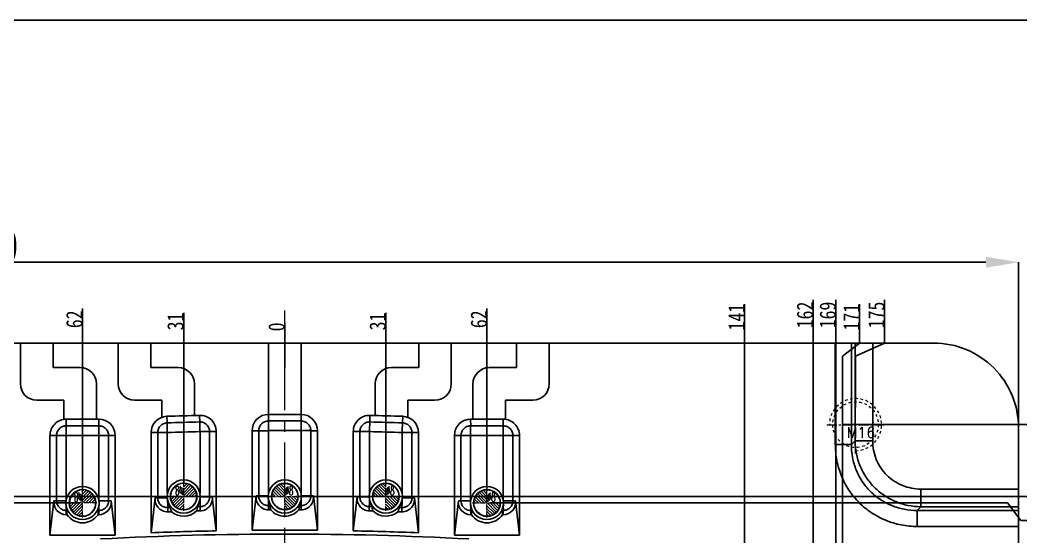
# Model space of a CAD drawing. Header units: millimetres. Extents: x 1937 to 4271, y -9032 to 1737.
# Drawn here: x 2634.9 to 2941.5, y -2260.9 to -2102.5 of the extents above; entities that cross this region are included whole.
import ezdxf
from ezdxf.enums import TextEntityAlignment as Align

# ---------------------------------------------------------------- set-up
doc = ezdxf.new("R2010")
doc.units = ezdxf.units.MM
doc.header["$LTSCALE"] = 16.335
doc.header["$PDMODE"] = 3
doc.header["$PDSIZE"] = 0.3125
doc.linetypes.add('CENTER', pattern=[0.6, 0.375, -0.075, 0.075, -0.075])
doc.linetypes.add('HIDDEN', pattern=[0.2, 0.1, -0.1])
doc.layers.get('0').update_dxf_attribs({"linetype": 'CONTINUOUS'})
doc.layers.get('Defpoints').update_dxf_attribs({"linetype": 'CONTINUOUS'})
for name, color, linetype, lineweight in [('center', 1, 'CENTER', 9), ('epin', 13, 'CONTINUOUS', 9), ('screw', 33, 'CONTINUOUS', 13)]:
    doc.layers.add(name, color=color, linetype=linetype, lineweight=lineweight)
doc.layers.add('DEFAULT_2', color=8, linetype='HIDDEN')
doc.layers.add('dim', color=3, linetype='CONTINUOUS')
doc.styles.get("Standard").update_dxf_attribs({"font": 'txt', "width": 0.8})
doc.styles.add('TXT', font='txt.shx', dxfattribs={"bigfont": 'gbcbig.shx'})
doc.styles.add('TXT05', font='txt.shx', dxfattribs={"width": 0.5, "bigfont": 'gbcbig.shx'})
doc.dimstyles.new('副本 ISO-25-1', dxfattribs={"dimtxt": 10, "dimasz": 10, "dimexe": 0, "dimexo": 0, "dimgap": 0, "dimtad": 1, "dimtxsty": 'Standard', "dimcen": 0, "dimclrd": 6, "dimclre": 6, "dimclrt": 4, "dimazin": 0, "dimtfac": 1, "dimtofl": 0, "dimtmove": 0, "dimatfit": 3, "dimfxl": 0, "dimarcsym": 0})

# ---------------------------------------------------------------- blocks, each defined once
blk = doc.blocks.new('*D85')
at = {"color": 6, "lineweight": -2}
for p, q in [((2491.05, -2237.17), (2491.05, -2176.72)), ((2931.05, -2176.72), (2501.05, -2176.72)), ((2941.05, -2237.17), (2941.05, -2176.72))]:
    blk.add_line(p, q, dxfattribs=at)
at = {"color": 6}
for points in [[(2501.05, -2175.05), (2501.05, -2178.38), (2491.05, -2176.72)], [(2931.05, -2175.05), (2931.05, -2178.38), (2941.05, -2176.72)]]:
    blk.add_solid(points, dxfattribs=at)
at = {"layer": 'Defpoints', "color": 0}
for p in [(2491.05, -2176.72), (2491.05, -2237.17), (2941.05, -2237.17)]:
    blk.add_point(p, dxfattribs=at)
at = {"color": 4, "insert": (2626.17, -2171.72), "char_height": 10, "attachment_point": 5}
blk.add_mtext('450', dxfattribs=at)
blk = doc.blocks.new('screw_m16_g')
at = {"layer": 'screw', "color": 1, "linetype": 'CENTER', "ltscale": 0.497582}
for p, q in [((0, -8.8), (0, 8.8)), ((-8.8, 0), (8.8, 0))]:
    blk.add_line(p, q, dxfattribs=at)
at = {"layer": 'screw', "linetype": 'HIDDEN', "ltscale": 0.497582}
blk.add_circle((0, 0), 7, dxfattribs=at)
at = {"layer": 'screw', "color": 92, "linetype": 'HIDDEN', "ltscale": 0.497582}
blk.add_arc((0, 0), 8, 270, 180, dxfattribs=at)
at = {"layer": 'screw', "color": 6, "style": 'TXT'}
blk.add_text('M16', height=3.2, dxfattribs=at).set_placement((-2.72, -4))
blk = doc.blocks.new('epin_ejp_8')
at = {"layer": 'epin'}
h = blk.add_hatch(dxfattribs=at)
h.set_pattern_fill('_ANSI31', color=123, scale=0.2, angle=90, style=0)
h.set_pattern_definition([(135, (-263.1036, 1313.3417), (-0.4490128, -0.4490128), [])])
h.paths.add_polyline_path([(0, 4, 0.414214), (-4, 0), (0, 0)])
h.paths.add_polyline_path([(4, 0), (0, 0), (0, -4, 0.414214)])
at = {"layer": 'epin', "color": 1, "linetype": 'CENTER', "ltscale": 0.248791}
for p, q in [((0, -4.4), (0, 4.4)), ((-4.4, 0), (4.4, 0))]:
    blk.add_line(p, q, dxfattribs=at)
at = {"layer": 'epin'}
blk.add_circle((0, 0), 4, dxfattribs=at)
at = {"layer": 'epin', "color": 6, "style": 'TXT05', "width": 0.5}
blk.add_text('%%c8', height=2.8, dxfattribs=at).set_placement((1.33, 1.8), align=Align.MIDDLE)
blk = doc.blocks.new('11')
at = {"layer": 'epin', "color": 4, "xscale": -1}
for p in [(2654.05, -776.21), (2685.05, -774.21)]:
    blk.add_blockref('epin_ejp_8', p, dxfattribs=at)
at = {"layer": 'epin', "color": 4}
for p in [(2716.05, -774.21), (2747.05, -774.21), (2778.05, -776.21)]:
    blk.add_blockref('epin_ejp_8', p, dxfattribs=at)
blk = doc.blocks.new('*D95')
at = {"layer": 'Defpoints', "color": 0}
for p in [(2719.37, -2248.5), (2945.69, -2248.5), (2716.05, -2416.5)]:
    blk.add_point(p, dxfattribs=at)
at = {"layer": 'dim', "color": 6, "lineweight": -2}
blk.add_line((2719.37, -2248.5), (2955.03, -2248.5), dxfattribs=at)
at = {"layer": 'dim', "color": 4, "insert": (2950.36, -2246), "char_height": 5, "attachment_point": 5}
blk.add_mtext('168', dxfattribs=at)
blk = doc.blocks.new('*D96')
at = {"layer": 'Defpoints', "color": 0}
for p in [(2779.13, -2250.5), (2945.69, -2255.89), (2716.05, -2416.5)]:
    blk.add_point(p, dxfattribs=at)
at = {"layer": 'dim', "color": 6, "lineweight": -2}
for p, q in [((2779.13, -2250.5), (2937.69, -2250.5)), ((2937.69, -2250.5), (2941.69, -2255.89)), ((2941.69, -2255.89), (2955.03, -2255.89))]:
    blk.add_line(p, q, dxfattribs=at)
at = {"layer": 'dim', "color": 4, "insert": (2950.36, -2253.39), "char_height": 5, "attachment_point": 5}
blk.add_mtext('166', dxfattribs=at)
blk = doc.blocks.new('*D97')
at = {"layer": 'Defpoints', "color": 0}
for p in [(2887.26, -2226.5, 0), (2945.69, -2226.5), (2716.05, -2416.5)]:
    blk.add_point(p, dxfattribs=at)
at = {"layer": 'dim', "color": 6, "lineweight": -2}
blk.add_line((2887.26, -2226.5), (2954.36, -2226.5), dxfattribs=at)
at = {"layer": 'dim', "color": 4, "insert": (2950.03, -2224), "char_height": 5, "attachment_point": 5}
blk.add_mtext('190', dxfattribs=at)
blk = doc.blocks.new('*D115')
at = {"layer": 'Defpoints', "color": 0}
for p in [(2716.05, -2197.54), (2716.05, -2208.94), (2716.05, -2416.5)]:
    blk.add_point(p, dxfattribs=at)
at = {"layer": 'dim', "color": 6, "lineweight": -2}
blk.add_line((2716.05, -2208.94), (2716.05, -2195.54), dxfattribs=at)
at = {"layer": 'dim', "color": 4, "insert": (2713.55, -2196.54), "char_height": 5, "attachment_point": 5, "rotation": 90}
blk.add_mtext('0', dxfattribs=at)
blk = doc.blocks.new('*D116')
at = {"layer": 'Defpoints', "color": 0}
for p in [(2747.05, -2197.54), (2747.05, -2244.1), (2716.05, -2416.5)]:
    blk.add_point(p, dxfattribs=at)
at = {"layer": 'dim', "color": 6, "lineweight": -2}
blk.add_line((2747.05, -2244.1), (2747.05, -2192.21), dxfattribs=at)
at = {"layer": 'dim', "color": 4, "insert": (2744.55, -2194.88), "char_height": 5, "attachment_point": 5, "rotation": 90}
blk.add_mtext('31', dxfattribs=at)
blk = doc.blocks.new('*D117')
at = {"layer": 'Defpoints', "color": 0}
for p in [(2778.05, -2197.54), (2778.05, -2246.1), (2716.05, -2416.5)]:
    blk.add_point(p, dxfattribs=at)
at = {"layer": 'dim', "color": 6, "lineweight": -2}
blk.add_line((2778.05, -2246.1), (2778.05, -2190.88), dxfattribs=at)
at = {"layer": 'dim', "color": 4, "insert": (2775.55, -2194.21), "char_height": 5, "attachment_point": 5, "rotation": 90}
blk.add_mtext('62', dxfattribs=at)
blk = doc.blocks.new('*D118')
at = {"layer": 'Defpoints', "color": 0}
for p in [(2857.05, -2197.54), (2857.05, -2287.1), (2716.05, -2416.5)]:
    blk.add_point(p, dxfattribs=at)
at = {"layer": 'dim', "color": 6, "lineweight": -2}
blk.add_line((2857.05, -2287.1), (2857.05, -2189.54), dxfattribs=at)
at = {"layer": 'dim', "color": 4, "insert": (2854.55, -2193.54), "char_height": 5, "attachment_point": 5, "rotation": 90}
blk.add_mtext('141', dxfattribs=at)
blk = doc.blocks.new('*D119')
at = {"layer": 'Defpoints', "color": 0}
for p in [(2878.05, -2197.54), (2878.05, -2318.1), (2716.05, -2416.5)]:
    blk.add_point(p, dxfattribs=at)
at = {"layer": 'dim', "color": 6, "lineweight": -2}
blk.add_line((2878.05, -2318.1), (2878.05, -2188.21), dxfattribs=at)
at = {"layer": 'dim', "color": 4, "insert": (2875.55, -2192.88), "char_height": 5, "attachment_point": 5, "rotation": 90}
blk.add_mtext('162', dxfattribs=at)
blk = doc.blocks.new('*D120')
at = {"layer": 'Defpoints', "color": 0}
for p in [(2892.3, -2197.54), (2887.05, -2397.1, 0), (2716.05, -2416.5)]:
    blk.add_point(p, dxfattribs=at)
at = {"layer": 'dim', "color": 6, "lineweight": -2}
for p, q in [((2892.3, -2201.54), (2892.3, -2189.54)), ((2887.05, -2205.54), (2892.3, -2201.54)), ((2887.05, -2397.1), (2887.05, -2205.54))]:
    blk.add_line(p, q, dxfattribs=at)
at = {"layer": 'dim', "color": 4, "insert": (2889.8, -2193.54), "char_height": 5, "attachment_point": 5, "rotation": 90}
blk.add_mtext('171', dxfattribs=at)
blk = doc.blocks.new('*D121')
at = {"layer": 'Defpoints', "color": 0}
for p in [(2885.05, -2197.54), (2885.05, -2357.1), (2716.05, -2416.5)]:
    blk.add_point(p, dxfattribs=at)
at = {"layer": 'dim', "color": 6, "lineweight": -2}
blk.add_line((2885.05, -2357.1), (2885.05, -2188.21), dxfattribs=at)
at = {"layer": 'dim', "color": 4, "insert": (2882.55, -2192.88), "char_height": 5, "attachment_point": 5, "rotation": 90}
blk.add_mtext('169', dxfattribs=at)
blk = doc.blocks.new('*D122')
at = {"layer": 'Defpoints', "color": 0}
for p in [(2899.95, -2197.54), (2891.05, -2221.24, 0), (2716.05, -2416.5)]:
    blk.add_point(p, dxfattribs=at)
at = {"layer": 'dim', "color": 6, "lineweight": -2}
for p, q in [((2899.95, -2201.54), (2899.95, -2188.21)), ((2891.05, -2205.54), (2899.95, -2201.54)), ((2891.05, -2221.24), (2891.05, -2205.54))]:
    blk.add_line(p, q, dxfattribs=at)
at = {"layer": 'dim', "color": 4, "insert": (2897.45, -2192.88), "char_height": 5, "attachment_point": 5, "rotation": 90}
blk.add_mtext('175', dxfattribs=at)
blk = doc.blocks.new('*D127')
at = {"layer": 'Defpoints', "color": 0}
for p in [(2486.4, -2248.5), (2712.72, -2248.5), (2716.05, -2416.5)]:
    blk.add_point(p, dxfattribs=at)
at = {"layer": 'dim', "color": 6, "lineweight": -2}
blk.add_line((2712.72, -2248.5), (2477.06, -2248.5), dxfattribs=at)
at = {"layer": 'dim', "color": 4, "insert": (2481.73, -2246), "char_height": 5, "attachment_point": 5}
blk.add_mtext('168', dxfattribs=at)
blk = doc.blocks.new('*D128')
at = {"layer": 'Defpoints', "color": 0}
for p in [(2652.96, -2250.5), (2486.4, -2255.89), (2716.05, -2416.5)]:
    blk.add_point(p, dxfattribs=at)
at = {"layer": 'dim', "color": 6, "lineweight": -2}
for p, q in [((2494.4, -2250.5), (2490.4, -2255.89)), ((2652.96, -2250.5), (2494.4, -2250.5)), ((2490.4, -2255.89), (2477.06, -2255.89))]:
    blk.add_line(p, q, dxfattribs=at)
at = {"layer": 'dim', "color": 4, "insert": (2481.73, -2253.39), "char_height": 5, "attachment_point": 5}
blk.add_mtext('166', dxfattribs=at)
blk = doc.blocks.new('*D129')
at = {"layer": 'Defpoints', "color": 0}
for p in [(2486.4, -2226.5), (2544.83, -2226.5, 0), (2716.05, -2416.5)]:
    blk.add_point(p, dxfattribs=at)
at = {"layer": 'dim', "color": 6, "lineweight": -2}
blk.add_line((2544.83, -2226.5), (2477.73, -2226.5), dxfattribs=at)
at = {"layer": 'dim', "color": 4, "insert": (2482.06, -2224), "char_height": 5, "attachment_point": 5}
blk.add_mtext('190', dxfattribs=at)
blk = doc.blocks.new('*D140')
at = {"layer": 'Defpoints', "color": 0}
for p in [(2685.05, -2197.54), (2685.05, -2244.1), (2716.05, -2416.5)]:
    blk.add_point(p, dxfattribs=at)
at = {"layer": 'dim', "color": 6, "lineweight": -2}
blk.add_line((2685.05, -2244.1), (2685.05, -2192.21), dxfattribs=at)
at = {"layer": 'dim', "color": 4, "insert": (2682.55, -2194.88), "char_height": 5, "attachment_point": 5, "rotation": 90}
blk.add_mtext('31', dxfattribs=at)
blk = doc.blocks.new('*D141')
at = {"layer": 'Defpoints', "color": 0}
for p in [(2654.05, -2197.54), (2654.05, -2246.1), (2716.05, -2416.5)]:
    blk.add_point(p, dxfattribs=at)
at = {"layer": 'dim', "color": 6, "lineweight": -2}
blk.add_line((2654.05, -2246.1), (2654.05, -2190.88), dxfattribs=at)
at = {"layer": 'dim', "color": 4, "insert": (2651.55, -2194.21), "char_height": 5, "attachment_point": 5, "rotation": 90}
blk.add_mtext('62', dxfattribs=at)
blk = doc.blocks.new('*D142')
at = {"layer": 'Defpoints', "color": 0}
for p in [(2575.05, -2197.54), (2575.05, -2287.1), (2716.05, -2416.5)]:
    blk.add_point(p, dxfattribs=at)
at = {"layer": 'dim', "color": 6, "lineweight": -2}
blk.add_line((2575.05, -2287.1), (2575.05, -2189.54), dxfattribs=at)
at = {"layer": 'dim', "color": 4, "insert": (2572.55, -2193.54), "char_height": 5, "attachment_point": 5, "rotation": 90}
blk.add_mtext('141', dxfattribs=at)
blk = doc.blocks.new('*D143')
at = {"layer": 'Defpoints', "color": 0}
for p in [(2554.05, -2197.54), (2554.05, -2318.1), (2716.05, -2416.5)]:
    blk.add_point(p, dxfattribs=at)
at = {"layer": 'dim', "color": 6, "lineweight": -2}
blk.add_line((2554.05, -2318.1), (2554.05, -2188.21), dxfattribs=at)
at = {"layer": 'dim', "color": 4, "insert": (2551.55, -2192.88), "char_height": 5, "attachment_point": 5, "rotation": 90}
blk.add_mtext('162', dxfattribs=at)
blk = doc.blocks.new('*D144')
at = {"layer": 'Defpoints', "color": 0}
for p in [(2539.79, -2197.54), (2545.05, -2397.1, 0), (2716.05, -2416.5)]:
    blk.add_point(p, dxfattribs=at)
at = {"layer": 'dim', "color": 6, "lineweight": -2}
for p, q in [((2539.79, -2201.54), (2539.79, -2189.54)), ((2545.05, -2205.54), (2539.79, -2201.54)), ((2545.05, -2397.1), (2545.05, -2205.54))]:
    blk.add_line(p, q, dxfattribs=at)
at = {"layer": 'dim', "color": 4, "insert": (2537.29, -2193.54), "char_height": 5, "attachment_point": 5, "rotation": 90}
blk.add_mtext('171', dxfattribs=at)
blk = doc.blocks.new('*D145')
at = {"layer": 'Defpoints', "color": 0}
for p in [(2547.05, -2197.54), (2547.05, -2357.1), (2716.05, -2416.5)]:
    blk.add_point(p, dxfattribs=at)
at = {"layer": 'dim', "color": 6, "lineweight": -2}
blk.add_line((2547.05, -2357.1), (2547.05, -2188.21), dxfattribs=at)
at = {"layer": 'dim', "color": 4, "insert": (2544.55, -2192.88), "char_height": 5, "attachment_point": 5, "rotation": 90}
blk.add_mtext('169', dxfattribs=at)
blk = doc.blocks.new('*D146')
at = {"layer": 'Defpoints', "color": 0}
for p in [(2532.14, -2197.54), (2541.05, -2221.24, 0), (2716.05, -2416.5)]:
    blk.add_point(p, dxfattribs=at)
at = {"layer": 'dim', "color": 6, "lineweight": -2}
for p, q in [((2532.14, -2201.54), (2532.14, -2188.21)), ((2541.05, -2205.54), (2532.14, -2201.54)), ((2541.05, -2221.24), (2541.05, -2205.54))]:
    blk.add_line(p, q, dxfattribs=at)
at = {"layer": 'dim', "color": 4, "insert": (2529.64, -2192.88), "char_height": 5, "attachment_point": 5, "rotation": 90}
blk.add_mtext('175', dxfattribs=at)

msp = doc.modelspace()

# ---------------------------------------------------------------- linework, layer by layer
at = {"color": 7, "linetype": 'Continuous'}
for p, q in [((2915.035, -2201.503), (2517.055, -2201.503)), ((2634.984, -2201.503), (2634.984, -2214.023)), ((2644.984, -2201.503), (2644.984, -2209.023)), ((2664.984, -2201.503), (2664.984, -2214.023)), ((2674.984, -2201.503), (2674.984, -2209.023)), ((2711.045, -2201.503), (2711.032, -2225.376)), ((2721.045, -2201.503), (2721.059, -2225.376)), ((2757.106, -2201.503), (2757.106, -2209.023)), ((2767.106, -2201.503), (2767.106, -2214.023)), ((2787.106, -2201.503), (2787.106, -2209.023)), ((2797.106, -2201.503), (2797.106, -2214.023)), ((2884.85, -2201.503), (2884.85, -2232.586)), ((2889.774, -2201.503), (2889.774, -2232.586)), ((2890.889, -2201.503), (2890.889, -2231.471)), ((2896.305, -2201.503), (2896.305, -2231.471)), ((2653.353, -2209.023), (2644.984, -2209.023)), ((2683.353, -2209.023), (2674.984, -2209.023)), ((2757.106, -2209.023), (2748.737, -2209.023)), ((2787.106, -2209.023), (2778.737, -2209.023)), ((2658.353, -2224.846), (2658.353, -2214.023)), ((2688.353, -2223.698), (2688.353, -2214.023)), ((2743.737, -2214.023), (2743.737, -2223.68)), ((2773.737, -2214.023), (2773.737, -2224.828)), ((2639.984, -2219.023), (2648.353, -2219.023)), ((2648.353, -2219.023), (2648.353, -2224.872)), ((2669.984, -2219.023), (2678.353, -2219.023)), ((2678.353, -2219.023), (2678.353, -2224.218)), ((2753.737, -2224.236), (2753.737, -2219.023)), ((2753.737, -2219.023), (2762.106, -2219.023)), ((2783.737, -2224.89), (2783.737, -2219.023)), ((2783.737, -2219.023), (2792.106, -2219.023)), ((2649.047, -2224.842), (2649.046, -2226.855)), ((2659.047, -2224.828), (2649.047, -2224.842)), ((2659.047, -2224.828), (2659.046, -2226.86)), ((2679.882, -2223.943), (2679.948, -2225.956)), ((2689.927, -2223.642), (2689.975, -2225.673)), ((2742.163, -2223.642), (2742.115, -2225.673)), ((2752.208, -2223.943), (2752.142, -2225.956)), ((2773.043, -2224.828), (2773.044, -2226.86)), ((2783.043, -2224.842), (2773.043, -2224.828)), ((2783.043, -2224.842), (2783.044, -2226.855)), ((2649.046, -2226.855), (2659.046, -2226.86)), ((2675.045, -2259.62), (2675.045, -2228.923)), ((2675.045, -2228.923), (2680.031, -2228.923)), ((2677.077, -2248.934), (2677.077, -2228.923)), ((2680.031, -2247.643), (2680.031, -2228.909)), ((2690.059, -2228.626), (2690.059, -2247.643)), ((2693.014, -2228.641), (2693.014, -2248.646)), ((2695.045, -2228.641), (2693.014, -2228.641)), ((2695.045, -2228.641), (2695.045, -2259.039)), ((2706.045, -2258.88), (2706.045, -2228.344)), ((2706.045, -2228.344), (2711.031, -2228.344)), ((2708.077, -2248.345), (2708.077, -2228.344)), ((2711.031, -2247.643), (2711.031, -2228.33)), ((2721.059, -2228.33), (2721.059, -2247.643)), ((2724.014, -2228.344), (2724.014, -2248.345)), ((2726.045, -2228.344), (2724.014, -2228.344)), ((2726.045, -2228.344), (2726.045, -2258.88)), ((2737.045, -2259.039), (2737.045, -2228.641)), ((2737.045, -2228.641), (2742.031, -2228.641)), ((2739.077, -2248.646), (2739.077, -2228.641)), ((2742.031, -2247.643), (2742.031, -2228.626)), ((2752.059, -2228.909), (2752.059, -2247.643)), ((2755.014, -2228.923), (2755.014, -2248.934)), ((2757.045, -2228.923), (2755.014, -2228.923)), ((2757.045, -2228.923), (2757.045, -2259.62)), ((2773.044, -2226.86), (2783.044, -2226.855)), ((2941.045, -2580.503), (2941.045, -2227.503)), ((2644.045, -2229.824), (2659.059, -2229.814)), ((2644.045, -2260.322), (2644.045, -2229.824)), ((2646.077, -2249.824), (2646.077, -2229.824)), ((2649.031, -2249.643), (2649.031, -2229.81)), ((2659.059, -2229.814), (2659.059, -2249.643)), ((2662.014, -2229.828), (2662.014, -2249.828)), ((2664.045, -2229.828), (2662.014, -2229.828)), ((2664.045, -2229.828), (2664.045, -2260.331)), ((2768.045, -2229.828), (2783.059, -2229.81)), ((2768.045, -2260.331), (2768.045, -2229.828)), ((2770.077, -2249.828), (2770.077, -2229.828)), ((2773.031, -2249.643), (2773.031, -2229.814)), ((2783.059, -2229.81), (2783.059, -2249.643)), ((2786.014, -2229.824), (2786.014, -2249.824)), ((2788.045, -2229.824), (2786.014, -2229.824)), ((2788.045, -2229.824), (2788.045, -2260.322)), ((2890.889, -2231.471), (2889.774, -2232.586)), ((2896.305, -2231.471), (2890.889, -2231.471)), ((2884.85, -2232.586), (2889.774, -2232.586)), ((2911.077, -2246.243), (2911.077, -2251.66)), ((2911.077, -2246.243), (2941.045, -2246.243)), ((2644.045, -2260.322), (2645.268, -2249.824)), ((2645.268, -2249.824), (2646.077, -2249.824)), ((2659.088, -2249.828), (2662.822, -2249.828)), ((2662.822, -2249.828), (2664.045, -2260.331)), ((2676.283, -2248.934), (2675.045, -2259.62)), ((2676.283, -2248.934), (2677.077, -2248.934)), ((2680.09, -2248.944), (2680.144, -2251.899)), ((2690.131, -2248.646), (2693.832, -2248.646)), ((2695.045, -2259.039), (2693.832, -2248.646)), ((2706.045, -2258.88), (2707.271, -2248.345)), ((2707.271, -2248.345), (2708.077, -2248.345)), ((2711.065, -2252.62), (2711.051, -2249.587)), ((2721.13, -2248.345), (2724.82, -2248.345)), ((2724.82, -2248.345), (2726.045, -2258.88)), ((2737.045, -2259.039), (2738.258, -2248.646)), ((2738.258, -2248.646), (2739.077, -2248.646)), ((2742.029, -2249.391), (2741.942, -2252.92)), ((2752.114, -2248.934), (2755.807, -2248.934)), ((2755.807, -2248.934), (2757.045, -2259.62)), ((2769.268, -2249.828), (2768.045, -2260.331)), ((2769.268, -2249.828), (2770.077, -2249.828)), ((2783.087, -2249.824), (2786.823, -2249.824)), ((2788.045, -2260.322), (2786.823, -2249.824)), ((2649.043, -2254.099), (2649.044, -2251.713)), ((2649.26, -2252.793), (2649.044, -2252.792)), ((2659.044, -2252.797), (2658.828, -2252.797)), ((2659.044, -2252.797), (2659.043, -2254.104)), ((2680.188, -2253.207), (2680.144, -2251.901)), ((2690.117, -2251.614), (2690.148, -2252.92)), ((2721.031, -2251.313), (2721.025, -2252.62)), ((2751.946, -2251.901), (2751.902, -2253.207)), ((2773.047, -2254.104), (2773.046, -2251.722)), ((2773.262, -2252.797), (2773.046, -2252.797)), ((2783.046, -2252.792), (2782.83, -2252.793)), ((2783.046, -2252.792), (2783.047, -2254.099)), ((2911.077, -2251.66), (2909.962, -2252.775)), ((2909.962, -2257.699), (2909.962, -2252.775)), ((2909.962, -2252.775), (2941.045, -2252.775)), ((2911.077, -2251.66), (2941.045, -2251.66)), ((2649.043, -2254.099), (2649.301, -2254.099)), ((2658.786, -2254.103), (2659.043, -2254.104)), ((2773.047, -2254.104), (2773.304, -2254.103)), ((2782.789, -2254.099), (2783.047, -2254.099)), ((2909.962, -2257.699), (2941.045, -2257.699)), ((2664.045, -2260.331), (2644.045, -2260.322)), ((2788.045, -2260.322), (2768.045, -2260.331))]:
    msp.add_line(p, q, dxfattribs=at)
msp.add_lwpolyline([(2401.436, -2102.484), (3212.141, -2102.484), (3212.141, -2725.711), (2401.436, -2725.711)], close=True)
for centre, radius in [((2685.045, -2248.503), 5.08), ((2716.045, -2248.503), 5.08), ((2747.045, -2248.503), 5.08), ((2654.045, -2250.503), 5.08), ((2654.045, -2250.503), 4.084), ((2685.045, -2248.503), 4.084), ((2716.045, -2248.503), 4.084), ((2747.045, -2248.503), 4.084), ((2778.045, -2250.503), 5.08), ((2778.045, -2250.503), 4.084)]:
    msp.add_circle(centre, radius, dxfattribs=at)
for centre, radius, start, end in [((2915.045, -2227.503), 26, 360, 90.02198), ((2653.353, -2214.023), 5, 0, 90), ((2683.353, -2214.023), 5, 0, 90), ((2748.737, -2214.023), 5, 90, 180), ((2778.737, -2214.023), 5, 90, 180), ((2639.984, -2214.023), 5, 180, 270), ((2669.984, -2214.023), 5, 180, 270), ((2762.106, -2214.023), 5, 270, 0), ((2792.106, -2214.023), 5, 270, 0), ((2649.045, -2229.824), 4.982, 89.97415, 180), ((2659.045, -2229.828), 5, 0, 89.97415), ((2680.045, -2228.923), 4.982, 91.8769, 180), ((2716.045, -3327.495), 1104.144, 91.355423, 91.876901), ((2716.045, -3327.495), 1102.13, 91.355423, 91.876901), ((2690.045, -2228.641), 5, 0, 91.35542), ((2711.045, -2228.344), 5, 90, 180), ((2716.045, -3327.495), 1102.13, 89.739365, 90.260635), ((2716.045, -3327.495), 1104.144, 89.740541, 90.259459), ((2721.045, -2228.344), 5, 0, 90), ((2742.045, -2228.641), 5, 88.64458, 180), ((2716.045, -3327.495), 1102.13, 88.123099, 88.644577), ((2716.045, -3327.495), 1104.144, 88.123099, 88.644577), ((2752.045, -2228.923), 4.982, 0, 88.1231), ((2773.045, -2229.828), 5, 90.02585, 180), ((2783.045, -2229.824), 4.982, 0, 90.02585), ((2716.045, -3327.495), 1099.176, 91.35467, 91.877613), ((2716.045, -3327.495), 1099.176, 89.738632, 90.261368), ((2716.045, -3327.495), 1099.176, 88.122387, 88.64533), ((2654.941, -2250.623), 5.991, 172.4209, 178.86085), ((2654.182, -2250.525), 5.226, 170.27581, 172.43083), ((2653.132, -2250.626), 6.009, 1.16882, 7.7744), ((2684.178, -2248.481), 5.955, 351.66484, 358.48592), ((2684.748, -2248.499), 5.385, 358.43279, 359.95385), ((2716.917, -2248.53), 5.96, 178.34381, 179.74601), ((2717.07, -2248.522), 6.113, 179.8214, 189.99578), ((2715.114, -2248.531), 6.019, 350.40382, 0.26481), ((2715.986, -2248.51), 5.147, 1.84031, 9.70259), ((2715.212, -2248.531), 5.921, 0.27102, 1.87505), ((2747.295, -2248.5), 5.337, 180.03222, 181.70702), ((2748.002, -2248.473), 6.045, 181.69796, 188.76861), ((2746.228, -2248.438), 5.907, 349.24795, 355.25874), ((2746.958, -2248.499), 5.175, 355.18445, 359.95439), ((2778.941, -2250.622), 5.991, 172.47069, 178.86893), ((2778.181, -2250.525), 5.226, 170.2763, 172.48122), ((2777.131, -2250.627), 6.01, 1.17684, 7.81848), ((2716.045, -3327.495), 1076.193, 91.868805, 91.911698), ((2716.045, -3327.495), 1074.886, 91.849842, 91.911698), ((2685.055, -2248.85), 5.692, 229.3544, 313.93697), ((2716.045, -3327.495), 1074.886, 91.380548, 91.44153), ((2716.045, -3327.495), 1076.193, 91.380548, 91.422566), ((2716.045, -3327.495), 1076.193, 90.239599, 90.265465), ((2716.045, -3327.495), 1074.886, 90.229356, 90.265465), ((2717.446, -2251.086), 5.906, 182.18547, 195.02578), ((2716.045, -2248.852), 5.718, 221.18877, 318.81123), ((2714.613, -2251.081), 5.936, 345.00787, 357.78088), ((2716.045, -3327.495), 1074.886, 89.734535, 89.770644), ((2716.045, -3327.495), 1076.193, 89.734535, 89.760401), ((2716.045, -3327.495), 1074.886, 88.55847, 88.619452), ((2716.045, -3327.495), 1076.193, 88.577434, 88.619452), ((2747.035, -2248.851), 5.691, 226.05645, 310.65186), ((2716.045, -3327.495), 1074.886, 88.088302, 88.150158), ((2716.045, -3327.495), 1076.193, 88.088302, 88.131195), ((2716.045, -3327.495), 1068.662, 91.125977, 92.198735), ((2716.045, -3327.495), 1068.662, 89.463847, 90.536153), ((2716.045, -3327.495), 1068.662, 87.801265, 88.874023), ((2716.045, -3327.537), 1067.511, 86.966841, 93.033166)]:
    msp.add_arc(centre, radius, start, end, dxfattribs=at)
for centre, major_axis, ratio, start_param, end_param in [((2649.045, -2250.27), (0.002, 3.829), 0.9931975, 1.4545374, 3.1415927), ((2659.045, -2250.274), (0.002, 3.829), 0.9931975, -3.1415927, -1.4536411), ((2773.045, -2250.274), (-0.002, 3.829), 0.9931975, 1.4536411, 3.1415927), ((2783.045, -2250.27), (-0.002, 3.829), 0.9931975, -3.1415927, -1.4545374), ((2654.044, -2253.247), (0.002, 5.529), 0.8682238, 1.4889814, 1.7260354), ((2654.044, -2253.247), (0.002, 5.529), 0.8682238, -1.7260354, -1.4889814), ((2778.046, -2253.247), (-0.002, 5.529), 0.8682238, 1.4889814, 1.7260354), ((2778.046, -2253.247), (-0.002, 5.529), 0.8682238, -1.7260354, -1.4889814), ((2654.045, -2250.836), (0.003, 5.764), 0.9983296, -4.110228, -2.1729573), ((2778.045, -2250.836), (-0.003, 5.764), 0.9983296, -4.110228, -2.1729573)]:
    msp.add_ellipse(centre, major_axis=major_axis, ratio=ratio, start_param=start_param, end_param=end_param, dxfattribs=at)
for points, knots in [([(2677.077, -2228.923), (2677.077, -2228.545), (2677.225, -2227.781), (2677.859, -2226.807), (2678.811, -2226.142), (2679.57, -2225.967), (2679.948, -2225.956)], [0, 0, 0, 0, 0.2499967, 0.4999955, 0.7499982, 1, 1, 1, 1]), ([(2680.045, -2228.909), (2680.033, -2228.567), (2679.993, -2227.925), (2679.975, -2227.159), (2679.955, -2226.636), (2679.945, -2226.339), (2679.945, -2226.12), (2679.949, -2226.001), (2679.948, -2225.956)], [0, 0, 0, 0, 0.3472669, 0.6526611, 0.7777434, 0.8793283, 0.9542067, 1, 1, 1, 1]), ([(2689.975, -2225.673), (2690.367, -2225.664), (2691.162, -2225.804), (2692.174, -2226.46), (2692.853, -2227.457), (2693.014, -2228.249), (2693.014, -2228.641)], [0, 0, 0, 0, 0.2499963, 0.4999953, 0.7499982, 1, 1, 1, 1]), ([(2690.045, -2228.641), (2690.037, -2228.298), (2690.014, -2227.653), (2689.999, -2226.783), (2689.976, -2226.137), (2689.978, -2225.793), (2689.975, -2225.674)], [0, 0, 0, 0, 0.347104, 0.6525881, 0.8793913, 1, 1, 1, 1]), ([(2708.077, -2228.344), (2708.077, -2227.96), (2708.23, -2227.181), (2708.887, -2226.196), (2709.869, -2225.536), (2710.647, -2225.377), (2711.032, -2225.376)], [0, 0, 0, 0, 0.2499965, 0.4999954, 0.7499982, 1, 1, 1, 1]), ([(2711.045, -2228.33), (2711.043, -2227.988), (2711.021, -2227.346), (2711.025, -2226.58), (2711.02, -2226.056), (2711.018, -2225.759), (2711.024, -2225.54), (2711.032, -2225.421), (2711.032, -2225.376)], [0, 0, 0, 0, 0.3472671, 0.6526622, 0.7777447, 0.87933, 0.9542081, 1, 1, 1, 1]), ([(2721.045, -2228.345), (2721.046, -2228.001), (2721.042, -2227.356), (2721.051, -2226.486), (2721.047, -2225.84), (2721.058, -2225.496), (2721.059, -2225.377)], [0, 0, 0, 0, 0.347104, 0.6525877, 0.8793909, 1, 1, 1, 1]), ([(2721.059, -2225.376), (2721.444, -2225.378), (2722.221, -2225.535), (2723.203, -2226.196), (2723.859, -2227.181), (2724.014, -2227.96), (2724.014, -2228.344)], [0, 0, 0, 0, 0.2499965, 0.4999954, 0.7499982, 1, 1, 1, 1]), ([(2739.077, -2228.641), (2739.077, -2228.249), (2739.236, -2227.457), (2739.916, -2226.46), (2740.928, -2225.805), (2741.724, -2225.663), (2742.115, -2225.673)], [0, 0, 0, 0, 0.2499963, 0.4999953, 0.7499982, 1, 1, 1, 1]), ([(2742.045, -2228.627), (2742.054, -2228.285), (2742.049, -2227.642), (2742.075, -2226.876), (2742.085, -2226.352), (2742.091, -2226.055), (2742.104, -2225.837), (2742.114, -2225.718), (2742.115, -2225.673)], [0, 0, 0, 0, 0.3472673, 0.6526635, 0.7777461, 0.8793319, 0.9542095, 1, 1, 1, 1]), ([(2752.045, -2228.923), (2752.056, -2228.58), (2752.07, -2227.934), (2752.103, -2227.065), (2752.117, -2226.419), (2752.138, -2226.076), (2752.142, -2225.957)], [0, 0, 0, 0, 0.3471039, 0.6525873, 0.8793904, 1, 1, 1, 1]), ([(2752.142, -2225.956), (2752.52, -2225.969), (2753.279, -2226.141), (2754.231, -2226.807), (2754.865, -2227.781), (2755.014, -2228.545), (2755.014, -2228.923)], [0, 0, 0, 0, 0.2499967, 0.4999955, 0.7499982, 1, 1, 1, 1]), ([(2646.077, -2229.824), (2646.077, -2229.438), (2646.231, -2228.657), (2646.892, -2227.67), (2647.88, -2227.01), (2648.66, -2226.854), (2649.046, -2226.855)], [0, 0, 0, 0, 0.2499965, 0.4999954, 0.7499982, 1, 1, 1, 1]), ([(2649.045, -2229.81), (2649.045, -2229.468), (2649.026, -2228.825), (2649.034, -2228.059), (2649.032, -2227.535), (2649.031, -2227.238), (2649.038, -2227.019), (2649.046, -2226.9), (2649.046, -2226.855)], [0, 0, 0, 0, 0.3472672, 0.6526627, 0.7777452, 0.8793307, 0.9542085, 1, 1, 1, 1]), ([(2659.045, -2229.814), (2659.045, -2229.472), (2659.037, -2228.829), (2659.043, -2227.963), (2659.036, -2227.321), (2659.046, -2226.979), (2659.046, -2226.86)], [0, 0, 0, 0, 0.3473018, 0.6527148, 0.8793912, 1, 1, 1, 1]), ([(2659.046, -2226.86), (2659.432, -2226.86), (2660.213, -2227.015), (2661.199, -2227.676), (2661.858, -2228.662), (2662.014, -2229.442), (2662.014, -2229.828)], [0, 0, 0, 0, 0.2499965, 0.4999954, 0.7499982, 1, 1, 1, 1]), ([(2690.059, -2228.641), (2690.401, -2228.641), (2691.044, -2228.621), (2691.81, -2228.629), (2692.334, -2228.626), (2692.631, -2228.626), (2692.85, -2228.633), (2692.969, -2228.641), (2693.014, -2228.641)], [0, 0, 0, 0, 0.3472674, 0.6526637, 0.7777464, 0.8793322, 0.9542096, 1, 1, 1, 1]), ([(2721.059, -2228.344), (2721.401, -2228.344), (2722.044, -2228.325), (2722.81, -2228.333), (2723.334, -2228.33), (2723.631, -2228.329), (2723.85, -2228.337), (2723.969, -2228.344), (2724.014, -2228.344)], [0, 0, 0, 0, 0.3472672, 0.6526625, 0.777745, 0.8793304, 0.9542082, 1, 1, 1, 1]), ([(2752.059, -2228.923), (2752.401, -2228.923), (2753.044, -2228.903), (2753.81, -2228.911), (2754.334, -2228.908), (2754.631, -2228.907), (2754.85, -2228.915), (2754.969, -2228.923), (2755.014, -2228.923)], [0, 0, 0, 0, 0.347267, 0.6526613, 0.7777437, 0.8793287, 0.9542069, 1, 1, 1, 1]), ([(2770.077, -2229.828), (2770.077, -2229.442), (2770.231, -2228.662), (2770.891, -2227.676), (2771.878, -2227.016), (2772.658, -2226.859), (2773.044, -2226.86)], [0, 0, 0, 0, 0.2499965, 0.4999954, 0.7499982, 1, 1, 1, 1]), ([(2773.045, -2229.814), (2773.045, -2229.472), (2773.025, -2228.83), (2773.032, -2228.064), (2773.03, -2227.54), (2773.029, -2227.242), (2773.036, -2227.024), (2773.044, -2226.905), (2773.044, -2226.86)], [0, 0, 0, 0, 0.3472672, 0.6526626, 0.7777452, 0.8793306, 0.9542084, 1, 1, 1, 1]), ([(2783.045, -2229.81), (2783.045, -2229.468), (2783.037, -2228.825), (2783.042, -2227.959), (2783.034, -2227.316), (2783.044, -2226.974), (2783.044, -2226.855)], [0, 0, 0, 0, 0.3473018, 0.6527148, 0.8793912, 1, 1, 1, 1]), ([(2783.044, -2226.855), (2783.43, -2226.856), (2784.211, -2227.009), (2785.198, -2227.67), (2785.858, -2228.657), (2786.014, -2229.438), (2786.014, -2229.824)], [0, 0, 0, 0, 0.2499965, 0.4999954, 0.7499982, 1, 1, 1, 1]), ([(2659.059, -2229.828), (2659.401, -2229.828), (2660.044, -2229.809), (2660.81, -2229.817), (2661.334, -2229.814), (2661.631, -2229.813), (2661.85, -2229.821), (2661.969, -2229.828), (2662.014, -2229.828)], [0, 0, 0, 0, 0.3472672, 0.6526626, 0.7777452, 0.8793306, 0.9542084, 1, 1, 1, 1]), ([(2783.059, -2229.824), (2783.401, -2229.824), (2784.044, -2229.804), (2784.81, -2229.812), (2785.334, -2229.809), (2785.631, -2229.809), (2785.85, -2229.816), (2785.969, -2229.824), (2786.014, -2229.824)], [0, 0, 0, 0, 0.3472672, 0.6526627, 0.7777452, 0.8793307, 0.9542085, 1, 1, 1, 1]), ([(2890.889, -2231.471), (2890.899, -2232.788), (2891.174, -2235.427), (2892.337, -2239.228), (2894.216, -2242.734), (2896.74, -2245.809), (2899.815, -2248.333), (2903.321, -2250.211), (2907.122, -2251.375), (2909.76, -2251.649), (2911.077, -2251.66)], [0, 0, 0, 0, 0.1249454, 0.2499596, 0.374974, 0.5000226, 0.6250583, 0.7500461, 0.8750471, 1, 1, 1, 1]), ([(2896.305, -2231.471), (2896.305, -2233.396), (2897.053, -2237.287), (2900.329, -2242.22), (2905.262, -2245.496), (2909.153, -2246.243), (2911.077, -2246.243)], [0, 0, 0, 0, 0.2500565, 0.5000228, 0.749949, 1, 1, 1, 1]), ([(2884.85, -2232.586), (2884.85, -2234.23), (2885.165, -2237.525), (2886.581, -2242.277), (2888.901, -2246.663), (2892.042, -2250.504), (2895.882, -2253.646), (2900.269, -2255.967), (2905.022, -2257.384), (2908.319, -2257.699), (2909.962, -2257.699)], [0, 0, 0, 0, 0.1250013, 0.2499852, 0.3749683, 0.4999487, 0.6249317, 0.7499353, 0.8749712, 1, 1, 1, 1]), ([(2889.774, -2232.586), (2889.764, -2233.91), (2889.998, -2236.567), (2891.113, -2240.406), (2892.966, -2243.951), (2895.493, -2247.053), (2898.595, -2249.581), (2902.14, -2251.435), (2905.98, -2252.55), (2908.638, -2252.784), (2909.962, -2252.775)], [0, 0, 0, 0, 0.1249577, 0.2499329, 0.3749341, 0.4999478, 0.6249641, 0.7499865, 0.8750147, 1, 1, 1, 1]), ([(2649.044, -2252.792), (2648.658, -2252.792), (2647.878, -2252.638), (2646.891, -2251.977), (2646.232, -2250.99), (2646.076, -2250.21), (2646.077, -2249.824)], [0, 0, 0, 0, 0.2499965, 0.4999958, 0.7499984, 1, 1, 1, 1]), ([(2649.001, -2249.837), (2648.662, -2249.837), (2648.026, -2249.838), (2647.267, -2249.836), (2646.749, -2249.839), (2646.455, -2249.839), (2646.239, -2249.832), (2646.121, -2249.824), (2646.077, -2249.824)], [0, 0, 0, 0, 0.3477857, 0.6530166, 0.7779311, 0.8793732, 0.9541795, 1, 1, 1, 1]), ([(2649.045, -2251.719), (2649.03, -2251.627), (2648.969, -2251.225), (2648.945, -2250.817), (2648.951, -2250.503)], [0, 0, 0, 0, 0.2283853, 1, 1, 1, 1]), ([(2662.014, -2249.828), (2662.013, -2250.215), (2661.859, -2250.995), (2661.198, -2251.982), (2660.211, -2252.642), (2659.43, -2252.798), (2659.044, -2252.797)], [0, 0, 0, 0, 0.2499965, 0.4999958, 0.7499984, 1, 1, 1, 1]), ([(2659.14, -2250.503), (2659.142, -2250.61), (2659.139, -2251.006), (2659.099, -2251.403), (2659.051, -2251.689)], [0, 0, 0, 0, 0.2675966, 1, 1, 1, 1]), ([(2676.283, -2248.934), (2676.225, -2249.435), (2676.311, -2250.487), (2677.066, -2251.922), (2678.419, -2252.984), (2679.595, -2253.226), (2680.188, -2253.207)], [0, 0, 0, 0, 0.2324203, 0.4714343, 0.7268651, 1, 1, 1, 1]), ([(2680.144, -2251.901), (2679.75, -2251.913), (2678.948, -2251.779), (2677.926, -2251.125), (2677.239, -2250.125), (2677.076, -2249.328), (2677.077, -2248.934)], [0, 0, 0, 0, 0.2499965, 0.4999955, 0.7499983, 1, 1, 1, 1]), ([(2679.977, -2248.946), (2679.64, -2248.946), (2679.009, -2248.947), (2678.256, -2248.945), (2677.743, -2248.948), (2677.452, -2248.948), (2677.237, -2248.941), (2677.121, -2248.934), (2677.077, -2248.934)], [0, 0, 0, 0, 0.3482086, 0.6533044, 0.7780827, 0.8794056, 0.9541528, 1, 1, 1, 1]), ([(2679.977, -2248.946), (2679.966, -2248.873), (2679.963, -2248.725), (2679.958, -2248.577), (2679.958, -2248.503)], [0, 0, 0, 0, 0.4999996, 1, 1, 1, 1]), ([(2680.949, -2251.874), (2680.942, -2251.83), (2680.89, -2251.722), (2680.794, -2251.531), (2680.66, -2251.276), (2680.509, -2250.963), (2680.355, -2250.596), (2680.159, -2250.028), (2680.051, -2249.569), (2680.01, -2249.251)], [0, 0, 0, 0, 0.0474306, 0.1259858, 0.2306141, 0.3557705, 0.4981008, 0.6566199, 1, 1, 1, 1]), ([(2690.07, -2249.344), (2690.029, -2249.62), (2689.918, -2250.13), (2689.711, -2250.715), (2689.544, -2251.105), (2689.442, -2251.33), (2689.369, -2251.499), (2689.332, -2251.595), (2689.328, -2251.633)], [0, 0, 0, 0, 0.3468483, 0.6456336, 0.7703968, 0.8739404, 0.9518816, 1, 1, 1, 1]), ([(2690.074, -2249.312), (2690.081, -2249.586), (2690.093, -2250.091), (2690.106, -2250.69), (2690.119, -2251.09), (2690.125, -2251.316), (2690.121, -2251.485), (2690.116, -2251.578), (2690.117, -2251.614)], [0, 0, 0, 0, 0.3567273, 0.6584053, 0.780192, 0.8791104, 0.9529693, 1, 1, 1, 1]), ([(2693.014, -2248.646), (2693.013, -2249.027), (2692.864, -2249.795), (2692.222, -2250.772), (2691.261, -2251.436), (2690.497, -2251.606), (2690.117, -2251.614)], [0, 0, 0, 0, 0.2499967, 0.4999958, 0.7499984, 1, 1, 1, 1]), ([(2690.148, -2252.92), (2690.721, -2252.906), (2691.841, -2252.617), (2693.113, -2251.548), (2693.814, -2250.147), (2693.889, -2249.131), (2693.832, -2248.646)], [0, 0, 0, 0, 0.2727156, 0.5285395, 0.7679997, 1, 1, 1, 1]), ([(2707.271, -2248.345), (2707.213, -2248.837), (2707.293, -2249.872), (2708.021, -2251.29), (2709.334, -2252.356), (2710.482, -2252.623), (2711.065, -2252.62)], [0, 0, 0, 0, 0.2321984, 0.471435, 0.7270682, 1, 1, 1, 1]), ([(2711.059, -2251.313), (2710.672, -2251.315), (2709.888, -2251.163), (2708.896, -2250.503), (2708.233, -2249.515), (2708.076, -2248.732), (2708.077, -2248.345)], [0, 0, 0, 0, 0.2499965, 0.4999957, 0.7499984, 1, 1, 1, 1]), ([(2710.96, -2248.358), (2710.625, -2248.358), (2709.997, -2248.359), (2709.249, -2248.356), (2708.738, -2248.36), (2708.449, -2248.36), (2708.236, -2248.352), (2708.121, -2248.345), (2708.077, -2248.345)], [0, 0, 0, 0, 0.3485021, 0.6535006, 0.7781819, 0.8794228, 0.9541309, 1, 1, 1, 1]), ([(2711.545, -2251.311), (2711.544, -2251.282), (2711.525, -2251.208), (2711.461, -2251.011), (2711.335, -2250.676), (2711.175, -2250.176), (2711.087, -2249.793), (2711.05, -2249.584)], [0, 0, 0, 0, 0.0491278, 0.1248106, 0.3463029, 0.6448916, 1, 1, 1, 1]), ([(2721.049, -2249.535), (2721.012, -2249.75), (2720.924, -2250.144), (2720.762, -2250.659), (2720.632, -2251.004), (2720.566, -2251.206), (2720.547, -2251.281), (2720.545, -2251.311)], [0, 0, 0, 0, 0.3552165, 0.6537803, 0.8754467, 0.9511005, 1, 1, 1, 1]), ([(2721.025, -2252.62), (2721.608, -2252.623), (2722.757, -2252.356), (2724.069, -2251.29), (2724.797, -2249.872), (2724.877, -2248.837), (2724.82, -2248.345)], [0, 0, 0, 0, 0.2729394, 0.5285746, 0.767806, 1, 1, 1, 1]), ([(2724.014, -2248.345), (2724.013, -2248.732), (2723.858, -2249.515), (2723.194, -2250.503), (2722.202, -2251.162), (2721.419, -2251.316), (2721.031, -2251.313)], [0, 0, 0, 0, 0.2499965, 0.4999957, 0.7499984, 1, 1, 1, 1]), ([(2721.053, -2249.509), (2721.052, -2249.726), (2721.049, -2250.123), (2721.049, -2250.65), (2721.049, -2251.035), (2721.032, -2251.239), (2721.031, -2251.313)], [0, 0, 0, 0, 0.3607303, 0.6596668, 0.8771113, 1, 1, 1, 1]), ([(2738.258, -2248.646), (2738.201, -2249.131), (2738.276, -2250.147), (2738.977, -2251.548), (2740.249, -2252.617), (2741.369, -2252.906), (2741.942, -2252.92)], [0, 0, 0, 0, 0.232005, 0.4714704, 0.7272921, 1, 1, 1, 1]), ([(2741.974, -2251.614), (2741.593, -2251.605), (2740.829, -2251.437), (2739.868, -2250.772), (2739.227, -2249.795), (2739.076, -2249.027), (2739.077, -2248.646)], [0, 0, 0, 0, 0.2499967, 0.4999958, 0.7499984, 1, 1, 1, 1]), ([(2741.96, -2248.659), (2741.625, -2248.659), (2740.997, -2248.66), (2740.249, -2248.658), (2739.738, -2248.661), (2739.449, -2248.661), (2739.236, -2248.654), (2739.121, -2248.646), (2739.077, -2248.646)], [0, 0, 0, 0, 0.3484966, 0.6534958, 0.7781786, 0.8794205, 0.9541298, 1, 1, 1, 1]), ([(2742.763, -2251.633), (2742.758, -2251.596), (2742.722, -2251.502), (2742.651, -2251.336), (2742.551, -2251.117), (2742.387, -2250.736), (2742.183, -2250.163), (2742.07, -2249.665), (2742.028, -2249.394)], [0, 0, 0, 0, 0.0481915, 0.1260146, 0.2293919, 0.3539546, 0.6526368, 1, 1, 1, 1]), ([(2752.032, -2249.54), (2751.977, -2249.824), (2751.838, -2250.347), (2751.593, -2250.943), (2751.398, -2251.339), (2751.278, -2251.566), (2751.192, -2251.737), (2751.148, -2251.835), (2751.141, -2251.874)], [0, 0, 0, 0, 0.3458507, 0.644859, 0.7699531, 0.8738197, 0.9520005, 1, 1, 1, 1]), ([(2751.902, -2253.207), (2752.495, -2253.226), (2753.671, -2252.984), (2755.024, -2251.922), (2755.78, -2250.487), (2755.865, -2249.435), (2755.807, -2248.934)], [0, 0, 0, 0, 0.2731433, 0.5285766, 0.7675854, 1, 1, 1, 1]), ([(2755.014, -2248.934), (2755.013, -2249.328), (2754.852, -2250.125), (2754.164, -2251.125), (2753.142, -2251.778), (2752.34, -2251.915), (2751.946, -2251.901)], [0, 0, 0, 0, 0.2499965, 0.4999955, 0.7499983, 1, 1, 1, 1]), ([(2752.039, -2249.501), (2752.03, -2249.785), (2752.012, -2250.312), (2751.989, -2250.936), (2751.979, -2251.355), (2751.971, -2251.591), (2751.958, -2251.767), (2751.947, -2251.863), (2751.946, -2251.901)], [0, 0, 0, 0, 0.3555808, 0.6578372, 0.7800664, 0.8793142, 0.9532424, 1, 1, 1, 1]), ([(2773.046, -2252.797), (2772.66, -2252.797), (2771.879, -2252.643), (2770.892, -2251.982), (2770.232, -2250.995), (2770.076, -2250.215), (2770.077, -2249.828)], [0, 0, 0, 0, 0.2499965, 0.4999958, 0.7499984, 1, 1, 1, 1]), ([(2773.001, -2249.841), (2772.662, -2249.841), (2772.025, -2249.842), (2771.267, -2249.84), (2770.749, -2249.843), (2770.455, -2249.843), (2770.239, -2249.836), (2770.121, -2249.829), (2770.077, -2249.828)], [0, 0, 0, 0, 0.347796, 0.6530237, 0.7779348, 0.879374, 0.9541788, 1, 1, 1, 1]), ([(2773.047, -2251.728), (2773.031, -2251.636), (2772.969, -2251.231), (2772.945, -2250.82), (2772.951, -2250.503)], [0, 0, 0, 0, 0.2282055, 1, 1, 1, 1]), ([(2786.014, -2249.824), (2786.013, -2250.21), (2785.859, -2250.99), (2785.199, -2251.977), (2784.213, -2252.637), (2783.432, -2252.793), (2783.046, -2252.792)], [0, 0, 0, 0, 0.2499965, 0.4999958, 0.7499984, 1, 1, 1, 1]), ([(2783.14, -2250.503), (2783.142, -2250.609), (2783.14, -2251.003), (2783.1, -2251.396), (2783.052, -2251.681)], [0, 0, 0, 0, 0.2674827, 1, 1, 1, 1]), ([(2649.26, -2252.793), (2649.264, -2252.745), (2649.239, -2252.618), (2649.187, -2252.39), (2649.113, -2252.078), (2649.066, -2251.843), (2649.044, -2251.713)], [0, 0, 0, 0, 0.1300009, 0.3469337, 0.6410904, 1, 1, 1, 1]), ([(2659.057, -2251.644), (2659.034, -2251.782), (2658.985, -2252.034), (2658.908, -2252.367), (2658.853, -2252.611), (2658.824, -2252.747), (2658.828, -2252.797)], [0, 0, 0, 0, 0.3586318, 0.6538761, 0.8712247, 1, 1, 1, 1]), ([(2659.057, -2251.644), (2659.057, -2251.783), (2659.056, -2252.034), (2659.058, -2252.369), (2659.06, -2252.615), (2659.044, -2252.747), (2659.044, -2252.797)], [0, 0, 0, 0, 0.360988, 0.654957, 0.8701835, 1, 1, 1, 1]), ([(2681.348, -2253.168), (2681.3, -2253.063), (2681.127, -2252.644), (2681.008, -2252.205), (2680.949, -2251.874)], [0, 0, 0, 0, 0.2570141, 1, 1, 1, 1]), ([(2689.328, -2251.633), (2689.315, -2251.743), (2689.248, -2252.19), (2689.127, -2252.63), (2689.004, -2252.948)], [0, 0, 0, 0, 0.244671, 1, 1, 1, 1]), ([(2743.086, -2252.948), (2743.044, -2252.84), (2742.896, -2252.413), (2742.802, -2251.967), (2742.763, -2251.633)], [0, 0, 0, 0, 0.2570141, 1, 1, 1, 1]), ([(2751.141, -2251.874), (2751.122, -2251.983), (2751.03, -2252.426), (2750.883, -2252.857), (2750.743, -2253.168)], [0, 0, 0, 0, 0.244671, 1, 1, 1, 1]), ([(2773.262, -2252.797), (2773.266, -2252.749), (2773.241, -2252.623), (2773.189, -2252.395), (2773.115, -2252.085), (2773.068, -2251.851), (2773.046, -2251.722)], [0, 0, 0, 0, 0.1300588, 0.3469833, 0.6411064, 1, 1, 1, 1]), ([(2783.059, -2251.635), (2783.036, -2251.775), (2782.987, -2252.027), (2782.91, -2252.362), (2782.855, -2252.606), (2782.826, -2252.742), (2782.83, -2252.793)], [0, 0, 0, 0, 0.3586394, 0.6539182, 0.8712792, 1, 1, 1, 1]), ([(2783.059, -2251.635), (2783.059, -2251.775), (2783.058, -2252.027), (2783.061, -2252.363), (2783.062, -2252.61), (2783.047, -2252.742), (2783.046, -2252.792)], [0, 0, 0, 0, 0.3610125, 0.6550169, 0.8702469, 1, 1, 1, 1])]:
    msp.add_open_spline(points, degree=3, knots=knots, dxfattribs=at)
for points in [[(2659.088, -2249.828), (2659.079, -2249.766), (2659.07, -2249.704), (2659.059, -2249.643)], [(2783.087, -2249.824), (2783.079, -2249.763), (2783.07, -2249.703), (2783.059, -2249.643)]]:
    msp.add_open_spline(points, degree=3, dxfattribs=at)
at = {"layer": 'center', "color": 1, "linetype": 'CENTER', "ltscale": 2.674503}
msp.add_line((2716.045, -2641.503), (2716.045, -2191.503), dxfattribs=at)
at = {"layer": 'DEFAULT_2', "color": 8, "linetype": 'HIDDEN'}
msp.add_line((2915.035, -2201.503), (2915.045, -2201.503), dxfattribs=at)

# ---------------------------------------------------------------- block references
msp.add_blockref('11', (0, -1474.293))
at = {"layer": 'screw'}
msp.add_blockref('screw_m16_g', (2891.045, -2226.503, 0), dxfattribs=at)

# ---------------------------------------------------------------- dimensions: what is measured, and where the dimension line sits
dim = msp.add_linear_dim(base=(2491.045, -2176.717), p1=(2941.045, -2237.171), p2=(2491.045, -2237.171), dimstyle='副本 ISO-25-1', override={"dimfxl": 1.25, "dimarcsym": 1})
dim.commit()
dim.dimension.update_dxf_attribs({"geometry": '*D85', "text_midpoint": (2626.173, -2176.717), "dimtype": 160})
at = {"layer": 'dim'}
for feature_location, offset, dtype, origin, picture, middle in [((2541.045, -2221.235, 0), (-8.902, 23.693), 1, (2716.045, -2416.503), '*D146', (2529.643, -2192.876)), ((2545.045, -2397.103, 0), (-5.258, 199.561), 1, (2716.045, -2416.503), '*D144', (2537.287, -2193.542)), ((2547.045, -2357.103), (0, 159.561), 1, (2716.045, -2416.503), '*D145', (2544.545, -2192.876)), ((2554.045, -2318.103), (0, 120.561), 1, (2716.045, -2416.503), '*D143', (2551.545, -2192.876)), ((2575.045, -2287.103), (0, 89.561), 1, (2716.045, -2416.503), '*D142', (2572.545, -2193.542)), ((2878.045, -2318.103), (0, 120.561), 1, (2716.045, -2416.503), '*D119', (2875.545, -2192.876)), ((2885.045, -2357.103), (0, 159.561), 1, (2716.045, -2416.503), '*D121', (2882.545, -2192.876)), ((2891.045, -2221.235, 0), (8.902, 23.693), 1, (2716.045, -2416.503), '*D122', (2897.448, -2192.876)), ((2857.045, -2287.103), (0, 89.561), 1, (2716.045, -2416.503), '*D118', (2854.545, -2193.542)), ((2887.045, -2397.103, 0), (5.258, 199.561), 1, (2716.045, -2416.503), '*D120', (2889.804, -2193.542)), ((2654.045, -2246.103), (0, 48.561), 1, (2716.045, -2416.503), '*D141', (2651.545, -2194.209)), ((2685.045, -2244.103), (0, 46.561), 1, (2716.045, -2416.503), '*D140', (2682.545, -2194.876)), ((2778.045, -2246.103), (0, 48.561), 1, (2716.045, -2416.503), '*D117', (2775.545, -2194.209)), ((2747.045, -2244.103), (0, 46.561), 1, (2716.045, -2416.503), '*D116', (2744.545, -2194.876)), ((2716.045093547, -2208.941655209), (0, 11.399336569), 1, (2716.045093547, -2416.503428259), '*D115', (2713.545093547, -2196.54231864)), ((2544.829, -2226.503, 0), (-58.433, 0), 0, (2716.045, -2416.503), '*D129', (2482.063, -2224.003)), ((2887.261, -2226.503, 0), (58.433, 0), 0, (2716.045, -2416.503), '*D97', (2950.027, -2224.003)), ((2712.721, -2248.503), (-226.325, 0), 0, (2716.045, -2416.503), '*D127', (2481.729, -2246.003)), ((2719.369, -2248.503), (226.325, 0), 0, (2716.045, -2416.503), '*D95', (2950.361, -2246.003)), ((2652.959, -2250.503), (-166.563, -5.387), 0, (2716.045, -2416.503), '*D128', (2481.729, -2253.39)), ((2779.131, -2250.503), (166.563, -5.387), 0, (2716.045, -2416.503), '*D96', (2950.361, -2253.39))]:
    dim = msp.add_ordinate_dim(feature_location=feature_location, offset=offset, dtype=dtype, origin=origin, dimstyle='副本 ISO-25-1', override={"dimtxt": 5, "dimasz": 2, "dimfxl": 1.25, "dimarcsym": 1}, dxfattribs=at)
    dim.commit()
    dim.dimension.update_dxf_attribs({"geometry": picture, "text_midpoint": middle})

doc.saveas('drawing.dxf')
